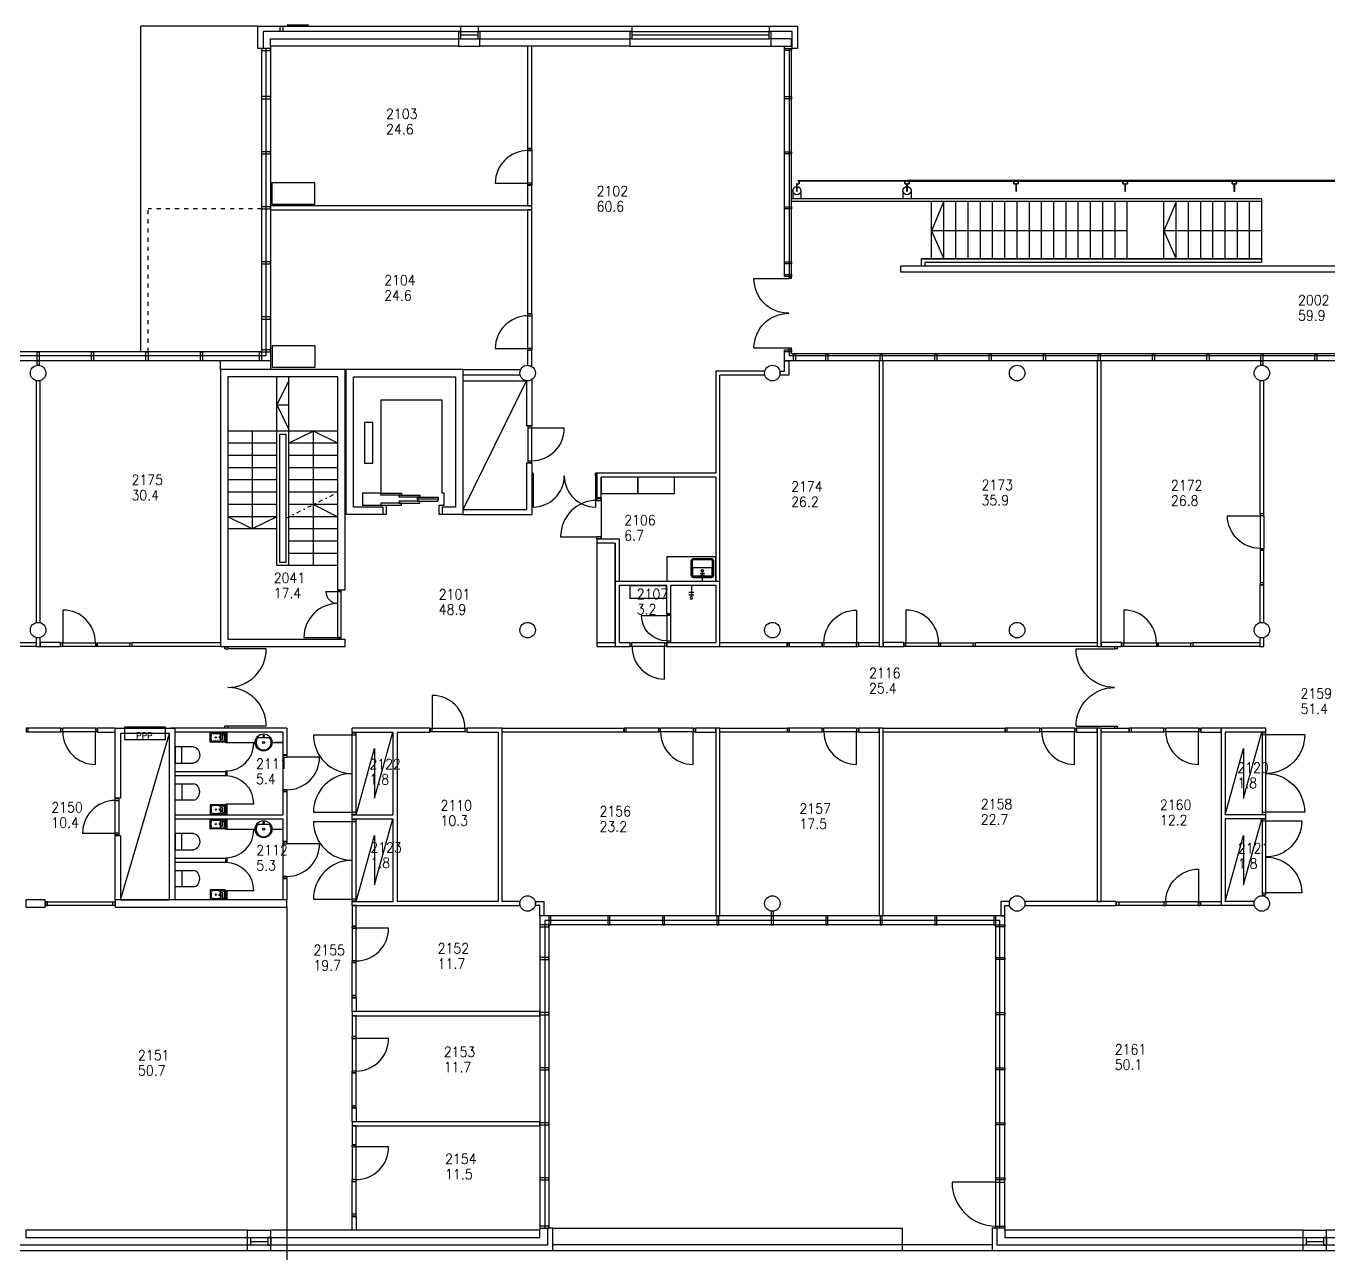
# Model space of a CAD drawing. Extents: x -405 to 179240, y -2585 to 69597.
# Drawn here: x 53705 to 85645, y -636 to 29605 of the extents above; entities that cross this region are included whole.
import ezdxf
from ezdxf.enums import TextEntityAlignment as Align

# ---------------------------------------------------------------- set-up
doc = ezdxf.new("R2010")
doc.units = 0
doc.header["$LTSCALE"] = 100
doc.header["$MEASUREMENT"] = 0
doc.linetypes.add('KEL', pattern=[2.25, 1, -1.25])
doc.linetypes.add('PKL', pattern=[3, 1, -1, 0, -1])
doc.layers.get('0').update_dxf_attribs({"linetype": 'CONTINUOUS'})
for name, color, linetype in [('ART1100T0', 7, 'CONTINUOUS'), ('ART1100T3', 7, 'CONTINUOUS'), ('ART1100TB', 7, 'CONTINUOUS'), ('fm_omat', 7, 'CONTINUOUS'), ('M00402', 7, 'CONTINUOUS'), ('M06001', 7, 'CONTINUOUS'), ('M06037', 8, 'CONTINUOUS'), ('M06041', 8, 'CONTINUOUS'), ('M06051', 3, 'CONTINUOUS'), ('m06080', 7, 'CONTINUOUS'), ('M06081', 8, 'CONTINUOUS')]:
    doc.layers.add(name, color=color, linetype=linetype)
doc.styles.add('ROMANS', font='romans.shx')
doc.styles.get("Standard").update_dxf_attribs({"font": 'simplex.shx'})

# ---------------------------------------------------------------- blocks, each defined once
blk = doc.blocks.new('SALAMA')
at = {"layer": 'M00402'}
blk.add_lwpolyline([(0, 0), (0.5, 0.8), (0.5, 0.2), (1, 1)], dxfattribs=at)
blk = doc.blocks.new('LVISUI')
for p, q in [((-0.2, 0.77), (0.2, 0.77)), ((-0.2, 0.56), (0.2, 0.56)), ((0, 0), (0, 0.93))]:
    blk.add_line(p, q)
blk.add_circle((0, 1.03), 0.104)
at = {"width": 0.76195, "flags": 1}
blk.add_attdef('LVIKAL', text='', height=0.212, dxfattribs=at).set_placement((-0.39, 0.03), (0.38, 0.03), align=Align.FIT)
blk = doc.blocks.new('av-kaappi')
at = {"layer": 'm06080'}
blk.add_lwpolyline([(1040, -540), (0, -540), (0, 0), (1040, 0)], close=True, dxfattribs=at)
blk = doc.blocks.new('K1X1')
at = {"linetype": 'ByBlock'}
blk.add_lwpolyline([(1, 0), (1, 1), (0, 1), (0, 0)], close=True, dxfattribs=at)
blk = doc.blocks.new('KKUPPI_P')
at = {"linetype": 'Continuous'}
for p, q in [((-380, -245), (-380, -10)), ((-380, -10), (-10, -10)), ((-10, -245), (-380, -245)), ((-360, -175), (-360, -80)), ((-310, -30), (-175, -30)), ((-175, -225), (-310, -225)), ((-175, -30), (-80, -30)), ((-175, -225), (-80, -225)), ((-125, -80), (-125, -175)), ((-30, -80), (-30, -175)), ((-10, -10), (-10, -245))]:
    blk.add_line(p, q, dxfattribs=at)
for p, q in [((-168, -110), (-125, -153)), ((-80, -65), (-163, -148)), ((-151, -93), (-108, -136)), ((-80, -65), (-80, -167))]:
    blk.add_line(p, q)
for centre, radius in [((-242, -128), 14.1), ((-80, -65), 10)]:
    blk.add_circle(centre, radius, dxfattribs=at)
for centre, start, end in [((-310, -80), 90, 180), ((-310, -175), 180, 270), ((-175, -80), 0, 90), ((-175, -175), 270, 0), ((-80, -80), 0, 90), ((-80, -175), 270, 0)]:
    blk.add_arc(centre, 50, start, end, dxfattribs=at)
at = {"extrusion": (0, 0, -1)}
for centre, major_axis, start_param, end_param in [((-119, -189), (-13.3, 12.5), -1.446157, 1.474955), ((-125, -203), (-5.71, 5.37), 0.050634, 6.193979), ((-100, -163), (-15.7, 14.8), 2.496992, 4.616547)]:
    blk.add_ellipse(centre, major_axis=major_axis, ratio=0.8, start_param=start_param, end_param=end_param, dxfattribs=at)
blk = doc.blocks.new('LVIIST')
for p, q in [((-0.5, 0.02), (-0.5, 0.761)), ((0.5, 0.761), (0.5, 0.02)), ((-0.5, 0.283), (0.5, 0.283)), ((0.5, 0.02), (-0.5, 0.02))]:
    blk.add_line(p, q)
blk.add_ellipse((0, 0.761), major_axis=(-0.5, 0), ratio=0.517739, start_param=3.141593, end_param=6.283185)
at = {"width": 0.76195, "flags": 1}
blk.add_attdef('LVIKAL', text='', height=0.212, dxfattribs=at).set_placement((-0.389, 0.05), (0.379, 0.05), align=Align.FIT)
blk = doc.blocks.new('pöyreäallas')
blk.add_lwpolyline([(63, 322, 2.070197), (352, 322)], format="xyb", close=True)
for centre, radius in [((207, 207), 208), ((207, 367), 15), ((207, 207), 25)]:
    blk.add_circle(centre, radius)
blk = doc.blocks.new('aioa_huone')
at = {"layer": 'ART1100T0', "width": 0.9}
blk.add_attdef('HNENUM', (56, 73), '', height=250, dxfattribs=at)
at = {"layer": 'ART1100T3', "width": 0.9}
blk.add_attdef('HNEALA', (56, -302), '', height=250, dxfattribs=at)

msp = doc.modelspace()

# ---------------------------------------------------------------- linework, layer by layer
at = {"layer": 'fm_omat'}
msp.add_line((60100, 8010), (60100, -636), dxfattribs=at)
at = {"layer": 'M00402', "linetype": 'KEL'}
for p in [(59480, 25125), (56695, 21620)]:
    msp.add_line(p, (56695, 25125), dxfattribs=at)
at = {"layer": 'M00402'}
for p, q in [((64410, 20910), (65970, 20910)), ((64422, 17760), (65970, 20910)), ((56020, 8190), (57220, 12270)), ((66615, 145), (75185, 145)), ((75185, 145), (75185, -405)), ((66615, -255), (77385, -255)), ((66615, -405), (77385, -405))]:
    msp.add_line(p, q, dxfattribs=at)
msp.add_lwpolyline([(59385, 29605), (56510, 29605), (56510, 21620)], dxfattribs=at)
at = {"layer": 'M06001'}
for p, q in [((59935, 29475), (59935, 29605)), ((60000, 29605), (60000, 29475)), ((64355, 29605), (64355, 29475)), ((64355, 29605), (64785, 29605)), ((64355, 29475), (64785, 29475)), ((64785, 29605), (64785, 29475)), ((68555, 29605), (68555, 29475)), ((68555, 29605), (71925, 29605)), ((68555, 29475), (71925, 29475)), ((71925, 29605), (71925, 29475)), ((64315, 29110), (64315, 29290)), ((64315, 29110), (64825, 29110)), ((64785, 29383), (64355, 29383)), ((64355, 29290), (64785, 29290)), ((64825, 29110), (64825, 29290)), ((68515, 29110), (68515, 29290)), ((68515, 29110), (71965, 29110)), ((71925, 29383), (68555, 29383)), ((68555, 29290), (71925, 29290)), ((71965, 29290), (71965, 29110)), ((72470, 29290), (71965, 29290)), ((71965, 29110), (72470, 29110)), ((72470, 29110), (72470, 29290)), ((77970, 25804), (77970, 25818)), ((77980, 25804), (77980, 25818)), ((80645, 25804), (80645, 25818)), ((80655, 25804), (80655, 25818)), ((83320, 25804), (83320, 25818)), ((83330, 25804), (83330, 25818)), ((58470, 21190), (58470, 21400)), ((59700, 21400), (59700, 21190)), ((82730, 21400), (82630, 21400)), ((64410, 21190), (58470, 21190)), ((58470, 21190), (58470, 14400)), ((61530, 15790), (61530, 21190)), ((61550, 17630), (61550, 21190)), ((64410, 21190), (64410, 17630)), ((64410, 21190), (65833, 21190)), ((70614, 21150), (70615, 18650)), ((71817, 21150), (70614, 21150)), ((61350, 21010), (58650, 21010)), ((58650, 21010), (58650, 14580)), ((61350, 15790), (61350, 21010)), ((61730, 21010), (64230, 21010)), ((61730, 17810), (61730, 21010)), ((64230, 21010), (64230, 17810)), ((64410, 21060), (65814, 21060)), ((65970, 20912), (65970, 19805)), ((66100, 20938), (66100, 19805)), ((71810, 21050), (70715, 21050)), ((70715, 14400), (70715, 21050)), ((66100, 19805), (65970, 19805)), ((66100, 18895), (65970, 18895)), ((65970, 18895), (65970, 17760)), ((66100, 18895), (66100, 17630)), ((70615, 18650), (67700, 18650)), ((67700, 18650), (67700, 18040)), ((70615, 18550), (67800, 18550)), ((67800, 18040), (67800, 18550)), ((70615, 18550), (70615, 16000)), ((67800, 18040), (67700, 18040)), ((62455, 17630), (61550, 17630)), ((62455, 17810), (61730, 17810)), ((62455, 17810), (62455, 17630)), ((64230, 17810), (63905, 17810)), ((63905, 17810), (63905, 17630)), ((64410, 17630), (63905, 17630)), ((64410, 17760), (65970, 17760)), ((64410, 17630), (66100, 17630)), ((84050, 17649), (83950, 17649)), ((68250, 17030), (67700, 17030)), ((67700, 17030), (67700, 16930)), ((68150, 16930), (67700, 16930)), ((68150, 16930), (68150, 14400)), ((68250, 16000), (68250, 17030)), ((68150, 16000), (70715, 16000)), ((61350, 15790), (61530, 15790)), ((68250, 15900), (69415, 15900)), ((68250, 14500), (68250, 15900)), ((69415, 15200), (69415, 15900)), ((69515, 15900), (70615, 15900)), ((69515, 15200), (69515, 15900)), ((70615, 15900), (70615, 14500)), ((84050, 15909), (83950, 15909)), ((69515, 15200), (69415, 15200)), ((58470, 14400), (61530, 14400)), ((58650, 14580), (61530, 14580)), ((61530, 14400), (61530, 14580)), ((67700, 14500), (68150, 14500)), ((67700, 14500), (67700, 14400)), ((67700, 14400), (68505, 14400)), ((68250, 14500), (68505, 14500)), ((68505, 14500), (68505, 14400)), ((69415, 14500), (69415, 14400)), ((69415, 14500), (70615, 14500)), ((69415, 14400), (72360, 14400)), ((70715, 14500), (72360, 14500)), ((72360, 14400), (72360, 14500)), ((60100, 12400), (57250, 12400)), ((60000, 12300), (57350, 12300)), ((60000, 12300), (60000, 11743)), ((60100, 12400), (60100, 11743)), ((61700, 12300), (61700, 12400)), ((63607, 12400), (61700, 12400)), ((61700, 12300), (62700, 12300)), ((62700, 12300), (62700, 10275)), ((62800, 12300), (62800, 8150)), ((62800, 12300), (63607, 12300)), ((63607, 12300), (63607, 12400)), ((65375, 12400), (64517, 12400)), ((64517, 12300), (64517, 12400)), ((64517, 12300), (65275, 12300)), ((65275, 12300), (65275, 8150)), ((65375, 8150), (65375, 12400)), ((84100, 12400), (83000, 12400)), ((83000, 12400), (83000, 8050)), ((83100, 12300), (83100, 10275)), ((84100, 12300), (83100, 12300)), ((84100, 12300), (84100, 12400)), ((60100, 11743), (60000, 11743)), ((57350, 11338), (58600, 11338)), ((57350, 11238), (58600, 11238)), ((58600, 11238), (58600, 11338)), ((60100, 10833), (60000, 10833)), ((60000, 10833), (60000, 10275)), ((60100, 10833), (60100, 9618)), ((57350, 10275), (60000, 10275)), ((61700, 10275), (62700, 10275)), ((61700, 10175), (61700, 10275)), ((84100, 10275), (83100, 10275)), ((84100, 10175), (84100, 10275)), ((57350, 10175), (60000, 10175)), ((60000, 10175), (60000, 9618)), ((61700, 10175), (62700, 10175)), ((62700, 10175), (62700, 8150)), ((84100, 10175), (83100, 10175)), ((83100, 10175), (83100, 8150)), ((60100, 9618), (60000, 9618)), ((57350, 9213), (58600, 9213)), ((57350, 9113), (58600, 9113)), ((58600, 9213), (58600, 9113)), ((60100, 8708), (60000, 8708)), ((60000, 8708), (60000, 8190)), ((60100, 8708), (60100, 8190)), ((61700, 8150), (62700, 8150)), ((61700, 8050), (61700, 8150)), ((61700, 8050), (62800, 8050)), ((65275, 8150), (62800, 8150)), ((62800, 8050), (65810, 8050)), ((65810, 8150), (65375, 8150)), ((65810, 8050), (65810, 8150)), ((83817, 8050), (83000, 8050)), ((83817, 8150), (83100, 8150)), ((77480, 1268), (77700, 1268)), ((59135, 90), (59705, 90)), ((59135, -90), (59135, 90)), ((59705, -90), (59705, 90)), ((77480, 195), (77700, 195)), ((85015, 90), (85585, 90)), ((85015, -90), (85015, 90)), ((85585, -90), (85585, 90)), ((59135, -405), (59135, -275)), ((59210, -183), (59630, -183)), ((59705, -405), (59705, -275)), ((85015, -405), (85015, -275)), ((85090, -183), (85510, -183)), ((85585, -405), (85585, -275)), ((59135, -405), (59705, -405)), ((85015, -405), (85585, -405))]:
    msp.add_line(p, q, dxfattribs=at)
at = {"layer": 'M06001', "linetype": 'Continuous'}
for p, q in [((54170, 8010), (54170, 8190)), ((55890, 8190), (55890, 8010))]:
    msp.add_line(p, q, dxfattribs=at)
at = {"layer": 'M06001'}
for points in [[(64355, 29475), (59515, 29475), (59515, 29055), (59385, 29055), (59385, 29605), (64355, 29605)], [(64785, 29605), (68555, 29605)], [(68555, 29475), (64785, 29475)], [(71925, 29605), (72615, 29605), (72615, 29055), (72485, 29055), (72485, 29475), (71925, 29475)], [(59700, 29110), (59700, 21400), (48300, 21400), (48300, 29110)], [(64315, 29110), (59700, 29110), (59700, 29290), (64315, 29290)], [(64825, 29290), (68515, 29290)], [(68515, 29110), (64825, 29110)], [(72300, 23470), (72300, 29110)], [(59580, 29055), (59580, 21520), (48420, 21520), (48420, 29055)], [(59480, 29055), (59480, 21620), (48520, 21620), (48520, 29055)], [(72420, 23470), (72420, 29055)], [(72470, 23470), (72470, 29055)], [(72590, 25739), (72655, 25739), (72655, 25804), (72655, 25749)], [(75245, 25749), (75245, 25804), (75245, 25739), (75355, 25739), (75355, 25804), (75355, 25749)], [(77895, 25818), (77970, 25818)], [(77895, 25804), (77970, 25804)], [(77920, 25749), (77920, 25804), (77920, 25739), (78030, 25739), (78030, 25804), (78030, 25749)], [(78055, 25818), (77980, 25818)], [(78055, 25804), (77980, 25804)], [(80570, 25818), (80645, 25818)], [(80570, 25804), (80645, 25804)], [(80595, 25749), (80595, 25804), (80595, 25739), (80705, 25739), (80705, 25804), (80705, 25749)], [(80730, 25818), (80655, 25818)], [(80730, 25804), (80655, 25804)], [(83245, 25818), (83320, 25818)], [(83245, 25804), (83320, 25804)], [(83270, 25749), (83270, 25804), (83270, 25739), (83380, 25739), (83380, 25804), (83380, 25749)], [(83405, 25818), (83330, 25818)], [(83405, 25804), (83330, 25804)], [(97360, 21400), (72300, 21400), (72300, 21670)], [(97360, 21520), (72420, 21520), (72420, 21670)], [(97360, 21570), (72470, 21570), (72470, 21670)], [(84050, 17649), (84050, 20910), (83950, 20910), (83950, 17649)], [(83950, 15909), (83950, 14990), (84050, 14990), (84050, 15909)], [(77700, 90), (77700, 7800), (66300, 7800), (66300, 90)], [(77580, 145), (77580, 7680), (66420, 7680), (66420, 145)], [(77480, 145), (77480, 7581), (66520, 7581), (66520, 145)], [(61700, 5450), (61700, 5790), (61800, 5790), (61800, 5450)], [(61700, 2750), (61700, 3090), (61800, 3090), (61800, 2750)], [(61700, 90), (61700, 430), (61800, 430), (61800, 90)], [(59135, -275), (53515, -275), (53515, 145), (53385, 145), (53385, -405), (59135, -405)], [(59135, 90), (53700, 90), (53700, -90), (59135, -90)], [(59705, -405), (66615, -405), (66615, 145), (66485, 145), (66485, -275), (59705, -275)], [(59705, -90), (66300, -90), (66300, 90), (59705, 90)], [(85015, -275), (77515, -275), (77515, 145), (77385, 145), (77385, -405), (85015, -405)], [(85015, 90), (77700, 90), (77700, -90), (85015, -90)], [(85585, -405), (90615, -405), (90615, 145), (90485, 145), (90485, -275), (85585, -275)], [(85585, -90), (90300, -90), (90300, 90), (85585, 90)]]:
    msp.add_lwpolyline(points, dxfattribs=at)
for points in [[(64315, 29475), (64355, 29475), (64355, 29290), (64315, 29290)], [(64785, 29475), (64825, 29475), (64825, 29290), (64785, 29290)], [(68515, 29475), (68555, 29475), (68555, 29290), (68515, 29290)], [(71925, 29475), (71965, 29475), (71965, 29290), (71925, 29290)], [(66100, 29110), (66000, 29110), (66000, 26610), (66100, 26610)], [(59700, 29055), (59480, 29055), (59480, 29005), (59700, 29005)], [(72300, 29055), (72470, 29055), (72470, 29005), (72300, 29005)], [(59700, 27875), (59480, 27875), (59480, 27825), (59700, 27825)], [(72300, 27875), (72470, 27875), (72470, 27825), (72300, 27825)], [(59700, 26525), (59480, 26525), (59480, 26475), (59700, 26475)], [(72300, 26525), (72470, 26525), (72470, 26475), (72300, 26475)], [(66000, 25200), (66100, 25200), (66100, 25700), (66000, 25700)], [(72610, 25559), (72610, 25739), (72590, 25739), (72590, 25559)], [(75295, 25804), (72630, 25804), (72630, 25818), (75295, 25818)], [(75310, 25559), (75310, 25739), (75290, 25739), (75290, 25559)], [(75305, 25804), (77970, 25804), (77970, 25818), (75305, 25818)], [(77965, 25559), (77985, 25559), (77985, 25739), (77965, 25739)], [(77965, 25559), (77985, 25559), (77985, 25559), (77965, 25559)], [(77980, 25804), (80645, 25804), (80645, 25818), (77980, 25818)], [(80640, 25559), (80660, 25559), (80660, 25739), (80640, 25739)], [(80640, 25559), (80660, 25559), (80660, 25559), (80640, 25559)], [(80655, 25804), (83320, 25804), (83320, 25818), (80655, 25818)], [(83315, 25559), (83335, 25559), (83335, 25739), (83315, 25739)], [(83315, 25559), (83335, 25559), (83335, 25559), (83315, 25559)], [(83330, 25804), (85995, 25804), (85995, 25818), (83330, 25818)], [(59700, 25175), (59480, 25175), (59480, 25125), (59700, 25125)], [(59700, 25100), (66100, 25100), (66100, 25200), (59700, 25200)], [(66100, 25100), (66000, 25100), (66000, 22560), (66100, 22560)], [(72300, 25175), (72470, 25175), (72470, 25125), (72300, 25125)], [(59700, 23825), (59480, 23825), (59480, 23775), (59700, 23775)], [(72300, 23825), (72470, 23825), (72470, 23775), (72300, 23775)], [(72300, 23520), (72470, 23520), (72470, 23470), (72300, 23470)], [(59700, 22475), (59480, 22475), (59480, 22425), (59700, 22425)], [(53975, 21400), (53975, 21620), (54025, 21620), (54025, 21400)], [(53975, 21290), (53975, 21400), (54025, 21400), (54025, 21290)], [(55310, 21400), (55310, 21620), (55360, 21620), (55360, 21400)], [(56645, 21400), (56645, 21620), (56695, 21620), (56695, 21400)], [(57980, 21400), (57980, 21620), (58030, 21620), (58030, 21400)], [(59430, 21400), (59430, 21620), (59480, 21620), (59480, 21400)], [(59700, 21670), (59480, 21670), (59480, 21620), (59700, 21620)], [(66000, 21290), (66100, 21262), (66100, 21650), (66000, 21650)], [(72400, 21400), (72400, 21050), (72190, 21050), (72190, 21150), (72300, 21150), (72300, 21400)], [(72300, 21670), (72470, 21670), (72470, 21620), (72300, 21620)], [(72520, 21400), (72520, 21570), (72570, 21570), (72570, 21400)], [(73310, 21400), (73310, 21570), (73360, 21570), (73360, 21400)], [(74620, 14400), (74720, 14400), (74720, 21400), (74620, 21400)], [(74645, 21400), (74645, 21570), (74695, 21570), (74695, 21400)], [(75980, 21400), (75980, 21570), (76030, 21570), (76030, 21400)], [(77315, 21400), (77315, 21570), (77365, 21570), (77365, 21400)], [(78650, 21400), (78650, 21570), (78700, 21570), (78700, 21400)], [(80060, 14400), (80060, 21400), (79960, 21400), (79960, 14400)], [(79985, 21400), (79985, 21570), (80035, 21570), (80035, 21400)], [(81320, 21400), (81320, 21570), (81370, 21570), (81370, 21400)], [(82655, 21400), (82655, 21570), (82705, 21570), (82705, 21400)], [(83975, 21400), (83975, 21570), (84025, 21570), (84025, 21400)], [(83975, 21290), (83975, 21400), (84025, 21400), (84025, 21290)], [(85295, 21400), (85295, 21570), (85345, 21570), (85345, 21400)], [(53950, 14990), (54050, 14990), (54050, 20910), (53950, 20910)], [(53950, 14400), (52305, 14400), (52305, 14500), (53950, 14500)], [(53950, 14400), (54050, 14400), (54050, 14610), (53950, 14610)], [(54050, 14500), (54050, 14400), (54550, 14400), (54550, 14500)], [(58470, 14400), (56310, 14400), (56310, 14500), (58470, 14500)], [(74620, 14400), (74120, 14400), (74120, 14500), (74620, 14500)], [(74720, 14400), (75220, 14400), (75220, 14500), (74720, 14500)], [(79960, 14400), (76980, 14400), (76980, 14500), (79960, 14500)], [(80060, 14400), (80560, 14400), (80560, 14500), (80060, 14500)], [(83950, 14400), (82320, 14400), (82320, 14500), (83950, 14500)], [(83950, 14400), (84050, 14400), (84050, 14610), (83950, 14610)], [(55460, 12400), (55460, 12300), (55890, 12300), (55890, 12400)], [(56020, 9770), (56020, 8190), (57220, 8190), (57220, 12270), (56020, 12270), (56020, 10680), (55890, 10680), (55890, 12400), (57350, 12400), (57350, 8190), (55890, 8190), (55890, 9770)], [(58600, 12038), (58600, 12300), (58624, 12300), (58624, 12038)], [(68355, 12400), (68355, 12300), (65375, 12300), (65375, 12400)], [(70115, 12400), (70115, 12300), (70615, 12300), (70615, 12400)], [(70615, 7800), (70715, 7800), (70715, 12400), (70615, 12400)], [(72360, 12400), (72360, 12300), (70715, 12300), (70715, 12400)], [(74120, 12400), (74120, 12300), (74620, 12300), (74620, 12400)], [(74620, 7800), (74720, 7800), (74720, 12400), (74620, 12400)], [(77700, 12400), (77700, 12300), (74720, 12300), (74720, 12400)], [(79460, 12400), (79460, 12300), (79960, 12300), (79960, 12400)], [(79960, 8150), (80060, 8150), (80060, 12400), (79960, 12400)], [(80740, 12400), (80740, 12300), (80060, 12300), (80060, 12400)], [(82500, 12400), (82500, 12300), (83000, 12300), (83000, 12400)], [(58600, 11238), (58600, 11348), (58624, 11348), (58624, 11238)], [(58600, 10275), (58600, 10538), (58624, 10538), (58624, 10275)], [(58600, 9912), (58600, 10175), (58624, 10175), (58624, 9912)], [(58600, 9103), (58600, 9223), (58624, 9223), (58624, 9103)], [(58600, 8190), (58600, 8413), (58624, 8413), (58624, 8190)], [(61700, 7550), (61800, 7550), (61800, 8050), (61700, 8050)], [(66300, 7800), (66300, 8050), (66190, 8050), (66190, 8150), (66300, 8150), (66400, 8150), (66400, 7800)], [(77700, 7800), (77700, 8050), (77810, 8050), (77810, 8150), (77700, 8150), (77600, 8150), (77600, 7800)], [(80430, 8050), (80430, 8150), (78190, 8150), (78190, 8050)], [(82500, 8050), (82500, 8150), (83000, 8150), (83000, 8050)], [(66520, 7800), (66520, 7580), (66570, 7580), (66570, 7800)], [(67970, 7800), (67970, 7580), (68020, 7580), (68020, 7800)], [(69305, 7800), (69305, 7580), (69355, 7580), (69355, 7800)], [(70640, 7800), (70640, 7580), (70690, 7580), (70690, 7800)], [(71975, 7910), (71975, 7800), (72025, 7800), (72025, 7910)], [(71975, 7800), (71975, 7580), (72025, 7580), (72025, 7800)], [(73310, 7800), (73310, 7580), (73360, 7580), (73360, 7800)], [(74645, 7800), (74645, 7580), (74695, 7580), (74695, 7800)], [(75980, 7800), (75980, 7580), (76030, 7580), (76030, 7800)], [(77430, 7800), (77430, 7580), (77480, 7580), (77480, 7800)], [(66300, 7530), (66520, 7530), (66520, 7580), (66300, 7580)], [(77700, 7530), (77480, 7530), (77480, 7580), (77700, 7580)], [(66300, 6725), (66520, 6725), (66520, 6775), (66300, 6775)], [(77700, 6725), (77480, 6725), (77480, 6775), (77700, 6775)], [(61700, 5350), (66300, 5350), (66300, 5450), (61700, 5450)], [(61700, 4850), (61800, 4850), (61800, 5350), (61700, 5350)], [(66300, 5375), (66520, 5375), (66520, 5425), (66300, 5425)], [(77700, 5375), (77480, 5375), (77480, 5425), (77700, 5425)], [(66300, 4025), (66520, 4025), (66520, 4075), (66300, 4075)], [(77700, 4025), (77480, 4025), (77480, 4075), (77700, 4075)], [(61700, 2650), (66300, 2650), (66300, 2750), (61700, 2750)], [(61700, 2190), (61800, 2190), (61800, 2650), (61700, 2650)], [(66300, 2675), (66520, 2675), (66520, 2725), (66300, 2725)], [(77700, 2675), (77480, 2675), (77480, 2725), (77700, 2725)], [(66300, 1325), (66520, 1325), (66520, 1375), (66300, 1375)], [(77700, 1325), (77480, 1325), (77480, 1375), (77700, 1375)], [(66300, 145), (66520, 145), (66520, 195), (66300, 195)], [(77700, 145), (77480, 145), (77480, 195), (77700, 195)], [(59210, -275), (59135, -275), (59135, -90), (59210, -90)], [(59135, -90), (59705, -90), (59705, -275), (59135, -275)], [(59630, -275), (59705, -275), (59705, -90), (59630, -90)], [(85090, -275), (85015, -275), (85015, -90), (85090, -90)], [(85015, -90), (85585, -90), (85585, -275), (85015, -275)], [(85510, -275), (85585, -275), (85585, -90), (85510, -90)]]:
    msp.add_lwpolyline(points, close=True, dxfattribs=at)
at = {"layer": 'M06001', "linetype": 'Continuous'}
for points in [[(54170, 8190), (53700, 8190), (53700, 8010), (54170, 8010)], [(55890, 8010), (60100, 8010), (60100, 8190), (55890, 8190)]]:
    msp.add_lwpolyline(points, dxfattribs=at)
at = {"layer": 'M06001'}
for centre in [(54000, 21100), (66000, 21100), (72000, 21100), (78000, 21100), (84000, 21100), (54000, 14800), (66000, 14800), (72000, 14800), (78000, 14800), (84000, 14800), (66000, 8100), (72000, 8100), (78000, 8100), (84000, 8100)]:
    msp.add_circle(centre, 190, dxfattribs=at)
at = {"layer": 'M06037'}
for p, q in [((72500, 25569), (72500, 25380)), ((72700, 25569), (72700, 25380)), ((75200, 25569), (75200, 25380)), ((75400, 25569), (75400, 25380)), ((72470, 25380), (84000, 25380)), ((72470, 25310), (84000, 25310)), ((75900, 23900), (75900, 25310)), ((76200, 23900), (76200, 25310)), ((76500, 23900), (76500, 25310)), ((76800, 23900), (76800, 25310)), ((77100, 23900), (77100, 25310)), ((77400, 23900), (77400, 25310)), ((77700, 23900), (77700, 25310)), ((78000, 23900), (78000, 25310)), ((78300, 23900), (78300, 25310)), ((78600, 23900), (78600, 25310)), ((78900, 23900), (78900, 25310)), ((79200, 23900), (79200, 25310)), ((79500, 23900), (79500, 25310)), ((79800, 23900), (79800, 25310)), ((80100, 23900), (80100, 25310)), ((80400, 23900), (80400, 25310)), ((80700, 23900), (80700, 25310)), ((81600, 23900), (81600, 25310)), ((81900, 23900), (81900, 25310)), ((82200, 23900), (82200, 25310)), ((82500, 23900), (82500, 25310)), ((82800, 23900), (82800, 25310)), ((83100, 23900), (83100, 25310)), ((83400, 23900), (83400, 25310)), ((83700, 23900), (83700, 25310)), ((84000, 23810), (84000, 25370)), ((80700, 24590), (75900, 24590)), ((84000, 24590), (81600, 24590)), ((97800, 23720), (75150, 23720)), ((75150, 23570), (75150, 23720)), ((75660, 23720), (75660, 23900)), ((84000, 23900), (75660, 23900)), ((75680, 23900), (84000, 23900)), ((84000, 23810), (75750, 23810)), ((75750, 23720), (75750, 23810)), ((97800, 23570), (75150, 23570)), ((59850, 19680), (59850, 21010)), ((60150, 19680), (60150, 21010)), ((59850, 20320), (60150, 20320)), ((61350, 19680), (58650, 19680)), ((59250, 19680), (59250, 17280)), ((59850, 16380), (59850, 19680)), ((60150, 16380), (60150, 19680)), ((60750, 16380), (60750, 19680)), ((59850, 19380), (58650, 19380)), ((61350, 19380), (60150, 19380)), ((59850, 19080), (58650, 19080)), ((61350, 19080), (60150, 19080)), ((59850, 18780), (58650, 18780)), ((61350, 18780), (60150, 18780)), ((59850, 18480), (58650, 18480)), ((61350, 18480), (60150, 18480)), ((59850, 18180), (58650, 18180)), ((61350, 18180), (60150, 18180)), ((67800, 18040), (67800, 17030)), ((59850, 17880), (58650, 17880)), ((59850, 17580), (58650, 17580)), ((61350, 17880), (60150, 17880)), ((61350, 17580), (60150, 17580)), ((60750, 17880), (61350, 17580)), ((59850, 17280), (58650, 17280)), ((61350, 17280), (60150, 17280)), ((61350, 16980), (60150, 16980)), ((61350, 16680), (60150, 16680)), ((61350, 16380), (59850, 16380)), ((60000, 11743), (60000, 10833)), ((60000, 9618), (60000, 8708))]:
    msp.add_line(p, q, dxfattribs=at)
at = {"layer": 'M06037', "linetype": 'PKL'}
msp.add_line((60075, 17542), (61350, 18180), dxfattribs=at)
at = {"layer": 'M06037'}
for points in [[(76204, 25310), (75900, 24590), (76200, 23900)], [(81904, 25310), (81600, 24590), (81900, 23900)], [(60150, 20920), (59850, 20320), (60150, 19720)], [(63905, 17630), (63830, 17630), (63830, 17860), (63955, 17860), (63955, 18160), (63905, 18160), (63905, 20440), (62405, 20440), (62405, 18160), (61955, 18160), (61955, 17860), (62530, 17860), (62530, 17630), (62455, 17630)], [(61350, 19380), (60750, 19680), (60150, 19380)], [(59850, 17580), (59250, 17280), (58650, 17580)]]:
    msp.add_lwpolyline(points, dxfattribs=at)
for points in [[(62005, 18890), (62205, 18890), (62205, 19890), (62005, 19890)], [(60075, 19605), (60075, 16455), (59925, 16455), (59925, 19605)], [(62405, 18160), (62905, 18160), (62905, 18110), (62405, 18110)], [(62405, 17860), (62905, 17860), (62905, 17910), (62405, 17910)], [(62855, 18110), (63355, 18110), (63355, 18060), (62855, 18060)], [(62855, 17910), (63355, 17910), (63355, 17960), (62855, 17960)], [(63305, 18060), (63805, 18060), (63805, 18010), (63305, 18010)], [(63305, 17960), (63805, 17960), (63805, 18010), (63305, 18010)]]:
    msp.add_lwpolyline(points, close=True, dxfattribs=at)
for centre in [(72600, 25569), (75300, 25569)]:
    msp.add_circle(centre, 100, dxfattribs=at)
at = {"layer": 'M06041'}
for points in [[(60120, 29616), (60121, 29646), (60621, 29633), (60620, 29603)], [(55880, 8050), (54180, 8050), (54180, 8142), (55880, 8142)], [(54180, 8050), (54230, 8050), (54230, 8142), (54180, 8142)], [(55880, 8050), (55830, 8050), (55830, 8142), (55880, 8142)]]:
    msp.add_lwpolyline(points, close=True, dxfattribs=at)
at = {"layer": 'M06051'}
for p, q in [((66008, 26600), (66100, 26600)), ((66008, 26556), (66008, 26600)), ((66008, 26556), (66100, 26556)), ((66008, 25754), (66008, 26556)), ((66100, 26600), (66100, 26556)), ((66100, 26556), (66100, 25754)), ((65207, 25754), (66008, 25754)), ((66008, 25710), (66008, 25754)), ((66100, 25754), (66008, 25754)), ((66100, 25710), (66008, 25710)), ((66100, 25754), (66100, 25710)), ((71550, 23415), (72400, 23415)), ((72470, 23460), (72400, 23460)), ((72400, 23460), (72400, 23415)), ((72470, 23415), (72400, 23415)), ((72470, 23415), (72470, 23460)), ((66008, 22550), (66100, 22550)), ((66008, 22506), (66008, 22550)), ((66008, 22506), (66100, 22506)), ((66008, 21704), (66008, 22506)), ((66100, 22550), (66100, 22506)), ((66100, 22506), (66100, 21704)), ((65207, 21704), (66008, 21704)), ((66008, 21660), (66008, 21704)), ((66100, 21704), (66008, 21704)), ((66100, 21660), (66008, 21660)), ((66100, 21704), (66100, 21660)), ((71550, 21715), (72400, 21715)), ((72400, 21715), (72470, 21715)), ((72400, 21715), (72400, 21670)), ((72400, 21670), (72470, 21670)), ((72470, 21670), (72470, 21715)), ((66100, 19795), (66008, 19795)), ((66008, 19795), (66008, 19751)), ((66100, 19751), (66008, 19751)), ((66008, 19751), (66008, 18950)), ((66100, 19751), (66100, 19795)), ((66100, 18950), (66100, 19751)), ((66901, 19751), (66100, 19751)), ((66008, 18950), (66100, 18950)), ((66008, 18950), (66008, 18905)), ((66008, 18905), (66100, 18905)), ((66100, 18905), (66100, 18950)), ((66100, 18650), (66100, 18580)), ((66137, 18650), (66100, 18650)), ((66100, 18580), (66137, 18580)), ((66137, 18650), (66137, 18580)), ((66137, 18580), (66137, 17817)), ((67700, 18650), (67663, 18650)), ((67663, 18580), (67663, 18650)), ((67663, 18580), (67700, 18580)), ((67663, 18580), (67663, 17817)), ((67700, 18580), (67700, 18650)), ((67700, 18030), (67792, 18030)), ((67700, 17981), (67700, 18030)), ((67700, 17981), (67792, 17981)), ((67792, 18030), (67792, 17981)), ((83157, 17604), (83958, 17604)), ((84050, 17649), (83958, 17649)), ((83958, 17649), (83958, 17604)), ((84050, 17604), (83958, 17604)), ((83958, 17604), (83958, 16803)), ((84050, 17604), (84050, 17649)), ((84050, 17604), (84050, 16803)), ((66809, 17090), (67700, 17090)), ((67700, 17040), (67700, 17090)), ((67792, 17090), (67700, 17090)), ((67792, 17040), (67700, 17040)), ((67792, 17090), (67792, 17040)), ((83958, 16803), (84050, 16803)), ((83958, 16803), (83958, 16759)), ((83958, 16759), (84050, 16759)), ((84050, 16759), (83958, 16759)), ((83958, 16759), (83958, 15909)), ((84050, 16759), (84050, 16803)), ((84050, 15909), (84050, 16759)), ((61053, 15750), (61350, 15750)), ((61350, 15780), (61420, 15780)), ((61350, 15750), (61350, 15780)), ((61350, 15750), (61420, 15750)), ((61350, 14620), (61350, 15750)), ((61420, 15780), (61420, 15750)), ((61420, 15750), (61420, 14620)), ((84050, 15959), (83958, 15959)), ((83958, 15909), (84050, 15909)), ((54605, 15293), (54605, 14492)), ((68794, 15156), (69415, 15156)), ((69515, 15190), (69415, 15190)), ((69415, 15190), (69415, 15156)), ((69515, 15156), (69415, 15156)), ((69415, 15156), (69415, 14535)), ((69515, 15156), (69515, 15190)), ((69515, 14535), (69515, 15156)), ((74066, 15293), (74066, 14492)), ((75275, 15293), (75275, 14492)), ((80615, 15293), (80615, 14492)), ((54560, 14400), (54560, 14492)), ((54560, 14492), (54605, 14492)), ((54605, 14400), (54560, 14400)), ((54605, 14400), (54605, 14492)), ((54605, 14492), (55406, 14492)), ((55406, 14400), (54605, 14400)), ((55406, 14492), (55406, 14400)), ((55406, 14492), (55450, 14492)), ((55450, 14400), (55406, 14400)), ((55450, 14492), (55450, 14400)), ((55450, 14400), (55450, 14492)), ((55450, 14492), (56300, 14492)), ((56300, 14400), (55450, 14400)), ((56250, 14400), (56250, 14492)), ((56300, 14492), (56300, 14400)), ((58580, 14390), (58650, 14390)), ((58580, 14340), (58580, 14390)), ((58650, 14390), (58650, 14340)), ((60517, 14620), (61350, 14620)), ((61350, 14590), (61350, 14620)), ((61420, 14620), (61350, 14620)), ((61420, 14590), (61350, 14590)), ((61420, 14620), (61420, 14590)), ((68515, 14400), (68515, 14492)), ((68515, 14492), (68559, 14492)), ((68559, 14400), (68515, 14400)), ((68559, 14400), (68559, 14492)), ((69360, 14492), (68559, 14492)), ((69360, 14400), (68559, 14400)), ((69360, 14492), (69360, 14400)), ((69360, 14492), (69405, 14492)), ((69405, 14400), (69360, 14400)), ((69360, 13599), (69360, 14400)), ((69405, 14492), (69405, 14400)), ((69415, 14535), (69515, 14535)), ((69415, 14535), (69415, 14500)), ((69415, 14500), (69515, 14500)), ((69515, 14500), (69515, 14535)), ((73220, 14492), (72370, 14492)), ((72370, 14492), (72370, 14400)), ((72370, 14400), (73220, 14400)), ((72420, 14400), (72420, 14492)), ((73220, 14492), (73220, 14400)), ((73265, 14492), (73220, 14492)), ((73220, 14400), (73220, 14492)), ((73220, 14400), (73265, 14400)), ((73265, 14492), (73265, 14400)), ((74066, 14492), (73265, 14492)), ((73265, 14400), (74066, 14400)), ((74110, 14492), (74066, 14492)), ((74066, 14400), (74066, 14492)), ((74066, 14400), (74110, 14400)), ((74110, 14400), (74110, 14492)), ((75230, 14400), (75230, 14492)), ((75230, 14492), (75275, 14492)), ((75275, 14400), (75230, 14400)), ((75275, 14400), (75275, 14492)), ((75275, 14492), (76076, 14492)), ((76076, 14400), (75275, 14400)), ((76076, 14492), (76076, 14400)), ((76076, 14492), (76120, 14492)), ((76120, 14400), (76076, 14400)), ((76120, 14492), (76120, 14400)), ((76120, 14400), (76120, 14492)), ((76120, 14492), (76970, 14492)), ((76970, 14400), (76120, 14400)), ((76920, 14400), (76920, 14492)), ((76970, 14492), (76970, 14400)), ((80460, 14390), (80390, 14390)), ((80390, 14390), (80390, 14340)), ((80460, 14340), (80460, 14390)), ((80570, 14400), (80570, 14492)), ((80570, 14492), (80615, 14492)), ((80615, 14400), (80570, 14400)), ((80615, 14400), (80615, 14492)), ((80615, 14492), (81416, 14492)), ((81416, 14400), (80615, 14400)), ((81416, 14492), (81416, 14400)), ((81416, 14492), (81460, 14492)), ((81460, 14400), (81416, 14400)), ((81460, 14492), (81460, 14400)), ((81460, 14400), (81460, 14492)), ((81460, 14492), (82310, 14492)), ((82310, 14400), (81460, 14400)), ((82260, 14400), (82260, 14492)), ((82310, 14492), (82310, 14400)), ((58580, 14340), (58650, 14340)), ((59595, 14340), (58650, 14340)), ((79445, 14340), (80390, 14340)), ((80460, 14340), (80390, 14340)), ((63661, 13201), (63661, 12400)), ((54560, 12400), (53710, 12400)), ((53710, 12400), (53710, 12308)), ((53710, 12308), (54560, 12308)), ((53760, 12308), (53760, 12400)), ((54560, 12308), (54560, 12400)), ((54560, 12400), (54605, 12400)), ((54560, 12308), (54560, 12400)), ((54605, 12308), (54560, 12308)), ((54605, 12308), (54605, 12400)), ((55406, 12400), (54605, 12400)), ((55406, 12308), (54605, 12308)), ((55406, 12400), (55406, 12308)), ((55406, 12400), (55450, 12400)), ((55450, 12308), (55406, 12308)), ((55406, 11507), (55406, 12308)), ((55450, 12400), (55450, 12308)), ((58580, 12400), (58580, 12450)), ((58650, 12450), (58580, 12450)), ((58650, 12400), (58580, 12400)), ((58650, 12450), (58650, 12400)), ((59595, 12450), (58650, 12450)), ((60750, 12235), (61700, 12235)), ((61700, 12285), (61792, 12285)), ((61700, 12235), (61700, 12285)), ((61700, 12235), (61792, 12235)), ((61700, 10335), (61700, 12235)), ((61792, 12285), (61792, 12235)), ((61792, 12235), (61792, 10335)), ((63617, 12308), (63617, 12400)), ((63617, 12400), (63661, 12400)), ((63661, 12308), (63617, 12308)), ((63661, 12308), (63661, 12400)), ((63661, 12400), (64462, 12400)), ((64462, 12308), (63661, 12308)), ((64462, 12400), (64462, 12308)), ((64462, 12400), (64507, 12400)), ((64507, 12308), (64462, 12308)), ((64507, 12400), (64507, 12308)), ((69215, 12400), (68365, 12400)), ((68365, 12400), (68365, 12308)), ((68365, 12308), (69215, 12308)), ((68415, 12308), (68415, 12400)), ((69215, 12308), (69215, 12400)), ((69215, 12400), (69259, 12400)), ((69215, 12308), (69215, 12400)), ((69259, 12308), (69215, 12308)), ((69259, 12308), (69259, 12400)), ((70060, 12400), (69259, 12400)), ((70060, 12308), (69259, 12308)), ((70060, 12400), (70060, 12308)), ((70060, 12400), (70105, 12400)), ((70105, 12308), (70060, 12308)), ((70060, 11507), (70060, 12308)), ((70105, 12400), (70105, 12308)), ((73220, 12400), (72370, 12400)), ((72370, 12400), (72370, 12308)), ((72370, 12308), (73220, 12308)), ((72420, 12308), (72420, 12400)), ((73220, 12308), (73220, 12400)), ((73220, 12400), (73265, 12400)), ((73220, 12308), (73220, 12400)), ((73265, 12308), (73220, 12308)), ((73265, 12308), (73265, 12400)), ((74066, 12400), (73265, 12400)), ((74066, 12308), (73265, 12308)), ((74066, 12400), (74066, 12308)), ((74066, 12400), (74110, 12400)), ((74066, 11508), (74066, 12309)), ((74110, 12308), (74066, 12308)), ((74110, 12400), (74110, 12308)), ((78560, 12400), (77710, 12400)), ((77710, 12400), (77710, 12308)), ((77710, 12308), (78560, 12308)), ((77760, 12308), (77760, 12400)), ((78560, 12308), (78560, 12400)), ((78560, 12400), (78605, 12400)), ((78560, 12308), (78560, 12400)), ((78605, 12308), (78560, 12308)), ((78605, 12308), (78605, 12400)), ((79406, 12400), (78605, 12400)), ((79406, 12308), (78605, 12308)), ((79406, 12400), (79406, 12308)), ((79406, 12400), (79450, 12400)), ((79406, 11508), (79406, 12309)), ((79450, 12308), (79406, 12308)), ((79445, 12450), (80390, 12450)), ((79450, 12400), (79450, 12308)), ((80390, 12450), (80460, 12450)), ((80390, 12450), (80390, 12400)), ((80390, 12400), (80460, 12400)), ((80460, 12400), (80460, 12450)), ((81600, 12400), (80750, 12400)), ((80750, 12400), (80750, 12308)), ((80750, 12308), (81600, 12308)), ((80800, 12400), (80800, 12308)), ((81600, 12308), (81600, 12400)), ((81600, 12400), (81645, 12400)), ((81600, 12308), (81600, 12400)), ((81645, 12308), (81600, 12308)), ((81645, 12308), (81645, 12400)), ((82446, 12400), (81645, 12400)), ((82446, 12308), (81645, 12308)), ((82446, 12400), (82446, 12308)), ((82446, 12400), (82490, 12400)), ((82490, 12308), (82446, 12308)), ((82446, 11507), (82446, 12308)), ((82490, 12400), (82490, 12308)), ((84100, 12285), (84008, 12285)), ((84008, 12285), (84008, 12235)), ((84100, 12235), (84008, 12235)), ((84008, 12235), (84008, 10335)), ((84100, 12235), (84100, 12285)), ((84100, 10335), (84100, 12235)), ((85050, 12235), (84100, 12235)), ((59290, 12038), (58600, 12038)), ((60008, 11733), (60100, 11733)), ((60008, 11688), (60008, 11733)), ((60008, 11688), (60100, 11688)), ((60100, 11733), (60100, 11688)), ((60901, 11688), (60100, 11688)), ((60008, 10843), (60008, 10887)), ((60100, 10887), (60008, 10887)), ((60100, 10887), (60100, 10843)), ((55890, 10670), (55982, 10670)), ((55890, 10626), (55890, 10670)), ((55890, 10626), (55982, 10626)), ((55890, 9825), (55890, 10626)), ((55982, 10670), (55982, 10626)), ((55982, 10626), (55982, 9825)), ((60100, 10843), (60008, 10843)), ((59290, 10538), (58600, 10538)), ((60750, 10335), (61700, 10335)), ((61700, 10285), (61700, 10335)), ((61792, 10335), (61700, 10335)), ((61792, 10285), (61700, 10285)), ((61792, 10335), (61792, 10285)), ((84008, 10335), (84100, 10335)), ((84008, 10335), (84008, 10285)), ((84008, 10285), (84100, 10285)), ((84100, 10285), (84100, 10335)), ((85050, 10335), (84100, 10335)), ((59290, 9912), (58600, 9912)), ((60750, 10110), (61700, 10110)), ((61700, 10160), (61792, 10160)), ((61700, 10110), (61700, 10160)), ((61700, 10110), (61792, 10110)), ((61700, 8210), (61700, 10110)), ((61792, 10160), (61792, 10110)), ((61792, 10110), (61792, 8210)), ((84100, 10164), (84008, 10164)), ((84008, 10164), (84008, 10118)), ((84100, 10118), (84008, 10118)), ((84008, 10118), (84008, 8360)), ((84100, 10118), (84100, 10164)), ((84100, 8360), (84100, 10118)), ((84979, 10118), (84100, 10118)), ((55089, 9825), (55890, 9825)), ((55089, 9825), (55890, 9825)), ((55089, 9825), (55890, 9825)), ((55890, 9780), (55890, 9825)), ((55982, 9825), (55890, 9825)), ((55982, 9780), (55890, 9780)), ((55982, 9825), (55982, 9780)), ((60008, 9608), (60100, 9608)), ((60008, 9563), (60008, 9608)), ((60100, 9608), (60100, 9563)), ((60008, 9563), (60100, 9563)), ((60901, 9563), (60100, 9563)), ((60008, 8718), (60008, 8762)), ((60100, 8762), (60008, 8762)), ((60100, 8718), (60008, 8718)), ((60100, 8762), (60100, 8718)), ((82446, 8943), (82446, 8142)), ((59290, 8413), (58600, 8413)), ((84008, 8360), (84100, 8360)), ((84008, 8360), (84008, 8314)), ((84008, 8314), (84100, 8314)), ((84100, 8314), (84100, 8360)), ((84979, 8360), (84100, 8360)), ((60750, 8210), (61700, 8210)), ((61700, 8160), (61700, 8210)), ((61792, 8210), (61700, 8210)), ((61792, 8160), (61700, 8160)), ((61792, 8210), (61792, 8160)), ((80440, 8050), (80440, 8142)), ((80440, 8142), (81600, 8142)), ((81600, 8050), (80440, 8050)), ((80490, 8142), (80490, 8050)), ((81600, 8142), (81600, 8050)), ((81645, 8142), (81600, 8142)), ((81600, 8142), (81600, 8050)), ((81600, 8050), (81645, 8050)), ((81645, 8142), (81645, 8050)), ((82446, 8142), (81645, 8142)), ((82446, 8050), (81645, 8050)), ((82490, 8142), (82446, 8142)), ((82446, 8050), (82446, 8142)), ((82446, 8050), (82490, 8050)), ((82490, 8050), (82490, 8142)), ((61700, 7540), (61792, 7540)), ((61700, 7495), (61700, 7540)), ((61700, 7495), (61792, 7495)), ((61700, 7495), (61700, 6694)), ((61792, 7540), (61792, 7495)), ((61792, 7495), (61792, 6694)), ((62593, 7493), (61792, 7493)), ((61792, 6694), (61700, 6694)), ((61700, 6650), (61700, 6694)), ((61792, 6650), (61700, 6650)), ((61700, 6650), (61792, 6650)), ((61700, 5800), (61700, 6650)), ((61792, 6694), (61792, 6650)), ((61792, 6650), (61792, 5800)), ((61700, 5850), (61792, 5850)), ((61792, 5800), (61700, 5800)), ((61700, 4840), (61792, 4840)), ((61700, 4795), (61700, 4840)), ((61700, 4795), (61792, 4795)), ((61700, 4795), (61700, 3994)), ((61792, 4840), (61792, 4795)), ((61792, 4795), (61792, 3994)), ((62593, 4793), (61792, 4793)), ((61792, 3994), (61700, 3994)), ((61700, 3950), (61700, 3994)), ((61792, 3950), (61700, 3950)), ((61700, 3950), (61792, 3950)), ((61700, 3100), (61700, 3950)), ((61792, 3994), (61792, 3950)), ((61792, 3950), (61792, 3100)), ((61700, 3150), (61792, 3150)), ((61792, 3100), (61700, 3100)), ((61700, 2180), (61792, 2180)), ((61700, 2135), (61700, 2180)), ((61700, 2135), (61792, 2135)), ((61700, 2135), (61700, 1334)), ((61792, 2180), (61792, 2135)), ((61792, 2135), (61792, 1334)), ((62593, 2133), (61792, 2133)), ((61792, 1334), (61700, 1334)), ((61700, 1290), (61700, 1334)), ((61792, 1290), (61700, 1290)), ((61700, 1290), (61792, 1290)), ((61700, 440), (61700, 1290)), ((61792, 1334), (61792, 1290)), ((61792, 1290), (61792, 440)), ((61700, 490), (61792, 490)), ((61792, 440), (61700, 440))]:
    msp.add_line(p, q, dxfattribs=at)
msp.add_lwpolyline([(77480, 1268), (76406, 1268, 0.414214), (77480, 195)], format="xyb", dxfattribs=at)
for centre, radius, start, end in [((66137, 18580), 763, 270, 0), ((67663, 18580), 763, 180, 270), ((58600, 12038), 690, 270, 0), ((58600, 10538), 690, 0, 90), ((58600, 9912), 690, 270, 0), ((58600, 8413), 690, 0, 90)]:
    msp.add_arc(centre, radius, start, end, dxfattribs=at)
for centre, major_axis, start_param, end_param in [((66008, 25754), (-566, 566), -0.785398, 0.785398), ((66008, 21704), (-566, 566), -0.785398, 0.785398), ((66100, 19751), (566, 566), 3.926991, 5.497787), ((67700, 17090), (-630, 630), -0.785398, 0.785398), ((61350, 15750), (210, 210), 2.356194, 3.926991), ((61350, 14620), (-589, 589), -0.785398, 0.785398), ((54605, 14492), (-566, 566), 3.926991, 5.497787), ((75275, 14492), (566, 566), 5.497787, 7.068583), ((80615, 14492), (566, 566), 5.497787, 7.068583), ((69360, 14400), (-566, 566), 0.785398, 2.356194), ((58650, 14340), (-668, 668), 2.356194, 3.926991), ((58650, 12450), (668, 668), 5.497787, 7.068583), ((63661, 12400), (-566, 566), 3.926991, 5.497787), ((55406, 12308), (-566, 566), 0.785398, 2.356194), ((61700, 12235), (672, 672), 2.356194, 3.926991), ((70060, 12308), (-566, 566), 0.785398, 2.356194), ((74066, 12309), (-566, 566), 0.785398, 2.356194), ((79406, 12309), (-566, 566), 0.785398, 2.356194), ((82446, 12308), (-566, 566), 0.785398, 2.356194), ((60100, 11688), (-566, 566), 2.356194, 3.926991), ((61700, 10335), (-672, 672), -0.785398, 0.785398), ((55890, 9825), (566, 566), 0.785398, 2.356194), ((55890, 9825), (566, 566), 0.785398, 2.356194), ((55890, 9825), (566, 566), 0.785398, 2.356194), ((61700, 10110), (672, 672), 2.356194, 3.926991), ((60100, 9563), (-566, 566), 2.356194, 3.926991), ((61700, 8210), (-672, 672), -0.785398, 0.785398), ((61792, 7493), (-566, 566), 2.356194, 3.926991), ((61792, 4793), (-566, 566), 2.356194, 3.926991), ((61792, 2133), (-566, 566), 2.356194, 3.926991)]:
    msp.add_ellipse(centre, major_axis=major_axis, ratio=1, start_param=start_param, end_param=end_param, dxfattribs=at)
at = {"layer": 'M06051', "extrusion": (0, 0, -1)}
for centre, major_axis, start_param, end_param in [((72400, 23415), (-601, 601), 3.926991, 5.497787), ((72400, 21715), (601, 601), 3.926991, 5.497787), ((83958, 17604), (566, -566), 0.785398, 2.356194), ((69415, 15156), (-439, 439), 3.926991, 5.497787), ((74066, 14492), (-566, 566), 5.497787, 7.068583), ((80390, 14340), (668, 668), 2.356194, 3.926991), ((80390, 12450), (-668, 668), 5.497787, 7.068583), ((84100, 12235), (-672, 672), 2.356194, 3.926991), ((84100, 10335), (672, 672), -0.785398, 0.785398), ((84100, 10118), (621, 621), 0.785398, 2.356194), ((84100, 8360), (-621, 621), 0.785398, 2.356194), ((82446, 8142), (566, 566), 3.926991, 5.497787)]:
    msp.add_ellipse(centre, major_axis=major_axis, ratio=1, start_param=start_param, end_param=end_param, dxfattribs=at)
at = {"layer": 'm06080'}
for points in [[(67800, 18550), (67800, 18150), (68700, 18150), (68700, 18550)], [(68700, 18550), (68700, 18150), (69600, 18150), (69600, 18550)], [(67700, 14500), (68150, 14500), (68150, 16930), (67700, 16930)], [(70615, 16600), (69415, 16600), (69415, 16000), (70615, 16000)]]:
    msp.add_lwpolyline(points, close=True, dxfattribs=at)
at = {"layer": 'M06081'}
for p, q in [((70333, 16184), (70237, 16184)), ((70333, 16148), (70237, 16148)), ((70285, 16000), (70285, 16220)), ((58624, 12050), (59323, 12050)), ((59737, 12050), (60000, 12050)), ((60000, 12048), (59800, 12048)), ((58624, 9925), (59323, 9925)), ((59737, 9925), (60000, 9925))]:
    msp.add_line(p, q, dxfattribs=at)
for points in [[(70505, 16550), (70065, 16550, 0.414214), (70005, 16490), (70005, 16150, 0.414214), (70065, 16090), (70505, 16090, 0.414214), (70565, 16150), (70565, 16490, 0.414214)], [(70505, 16520), (70065, 16520, 0.414214), (70035, 16490), (70035, 16150, 0.414214), (70065, 16120), (70505, 16120, 0.414214), (70535, 16150), (70535, 16490, 0.414214)], [(70505, 16330), (70065, 16330, 0.414214), (70045, 16310), (70045, 16150, 0.414214), (70065, 16130), (70505, 16130, 0.414214), (70525, 16150), (70525, 16310, 0.414214)]]:
    msp.add_lwpolyline(points, format="xyb", close=True, dxfattribs=at)
msp.add_lwpolyline([(56120, 12120), (57120, 12120), (57120, 12420), (56120, 12420)], close=True, dxfattribs=at)
for radius in [30, 25]:
    msp.add_circle((70285, 16260), radius, dxfattribs=at)

# ---------------------------------------------------------------- block references
at = {"layer": 'ART1100TB'}
for p, values in [((62474, 27256), {'HNENUM': '2103', 'HNEALA': '24.6'}), ((67636, 25362), {'HNENUM': '2102', 'HNEALA': '60.6'}), ((62428, 23178), {'HNENUM': '2104', 'HNEALA': '24.6'}), ((84831, 22690), {'HNENUM': '2002', 'HNEALA': '59.9'}), ((56234, 18285), {'HNENUM': '2175', 'HNEALA': '30.4'}), ((72405, 18121), {'HNENUM': '2174', 'HNEALA': '26.2'}), ((77072, 18161), {'HNENUM': '2173', 'HNEALA': '35.9'}), ((81716, 18150), {'HNENUM': '2172', 'HNEALA': '26.8'}), ((68312, 17298), {'HNENUM': '2106', 'HNEALA': '6.7'}), ((59721, 15883), {'HNENUM': '2041', 'HNEALA': '17.4'}), ((63766, 15480), {'HNENUM': '2101', 'HNEALA': '48.9'}), ((68619, 15488), {'HNENUM': '2107', 'HNEALA': '3.2'}), ((74315, 13550), {'HNENUM': '2116', 'HNEALA': '25.4'}), ((84892, 13048), {'HNENUM': '2159', 'HNEALA': '51.4'}), ((59288, 11328), {'HNENUM': '2111', 'HNEALA': '5.4'}), ((62066, 11318), {'HNENUM': '2122', 'HNEALA': '1.8'}), ((83343, 11232), {'HNENUM': '2120', 'HNEALA': '1.8'}), ((54268, 10260), {'HNENUM': '2150', 'HNEALA': '10.4'}), ((63809, 10308), {'HNENUM': '2110', 'HNEALA': '10.3'}), ((72608, 10229), {'HNENUM': '2157', 'HNEALA': '17.5'}), ((77054, 10337), {'HNENUM': '2158', 'HNEALA': '22.7'}), ((81446, 10321), {'HNENUM': '2160', 'HNEALA': '12.2'}), ((67707, 10162), {'HNENUM': '2156', 'HNEALA': '23.2'}), ((62089, 9275), {'HNENUM': '2123', 'HNEALA': '1.8'}), ((59294, 9210), {'HNENUM': '2112', 'HNEALA': '5.3'}), ((83356, 9256), {'HNENUM': '2121', 'HNEALA': '1.8'}), ((60694, 6760), {'HNENUM': '2155', 'HNEALA': '19.7'}), ((63739, 6802), {'HNENUM': '2152', 'HNEALA': '11.7'}), ((56394, 4184), {'HNENUM': '2151', 'HNEALA': '50.7'}), ((63889, 4266), {'HNENUM': '2153', 'HNEALA': '11.7'}), ((80338, 4326), {'HNENUM': '2161', 'HNEALA': '50.1'}), ((63921, 1643), {'HNENUM': '2154', 'HNEALA': '11.5'})]:
    msp.add_blockref('aioa_huone', p, dxfattribs=at).add_auto_attribs(values)
at = {"layer": 'M00402', "xscale": 900.0000000024011, "yscale": 2025.000000003089, "zscale": 900.0000000024011}
for p in [(61800, 10275), (83100, 10275), (61800, 8150), (83100, 8150)]:
    msp.add_blockref('SALAMA', p, dxfattribs=at)
at = {"layer": 'm06080'}
for p in [(59736, 25771), (59748, 21779)]:
    msp.add_blockref('av-kaappi', p, dxfattribs=at)
at = {"layer": 'm06080', "xscale": 900, "yscale": 300}
msp.add_blockref('K1X1', (68505, 15582), dxfattribs=at)
at = {"layer": 'M06081'}
for name, p, xscale, yscale, zscale, rotation in [('LVISUI', (70015, 15900), -300, 300, 300, 180.0000000000641), ('LVIIST', (57350, 11739), -400.0000000000009, 600.0000000000009, 400, 270.0000000000584), ('LVIIST', (57350, 10836), 400, 600.0000000000009, 400, 270.0000000000646), ('LVIIST', (57350, 9614), -400.0000000000009, 600.0000000000009, 400, 270.0000000000605), ('LVIIST', (57350, 8711), 400, 600.0000000000009, 400, 270.0000000000667)]:
    msp.add_blockref(name, p, dxfattribs=dict(at, xscale=xscale, yscale=yscale, zscale=zscale, rotation=rotation))
for name, p in [('KKUPPI_P', (58600, 12300)), ('pöyreäallas', (59322, 11840)), ('KKUPPI_P', (58600, 10175)), ('pöyreäallas', (59322, 9715))]:
    msp.add_blockref(name, p, dxfattribs=at)
at = {"layer": 'M06081', "xscale": -1, "rotation": 180}
for p in [(58600, 10275), (58600, 8190)]:
    msp.add_blockref('KKUPPI_P', p, dxfattribs=at)

# ---------------------------------------------------------------- texts
at = {"layer": 'M06081', "style": 'ROMANS'}
msp.add_text('PPP', height=150, dxfattribs=at).set_placement((56404, 12138))

doc.saveas('drawing.dxf')
